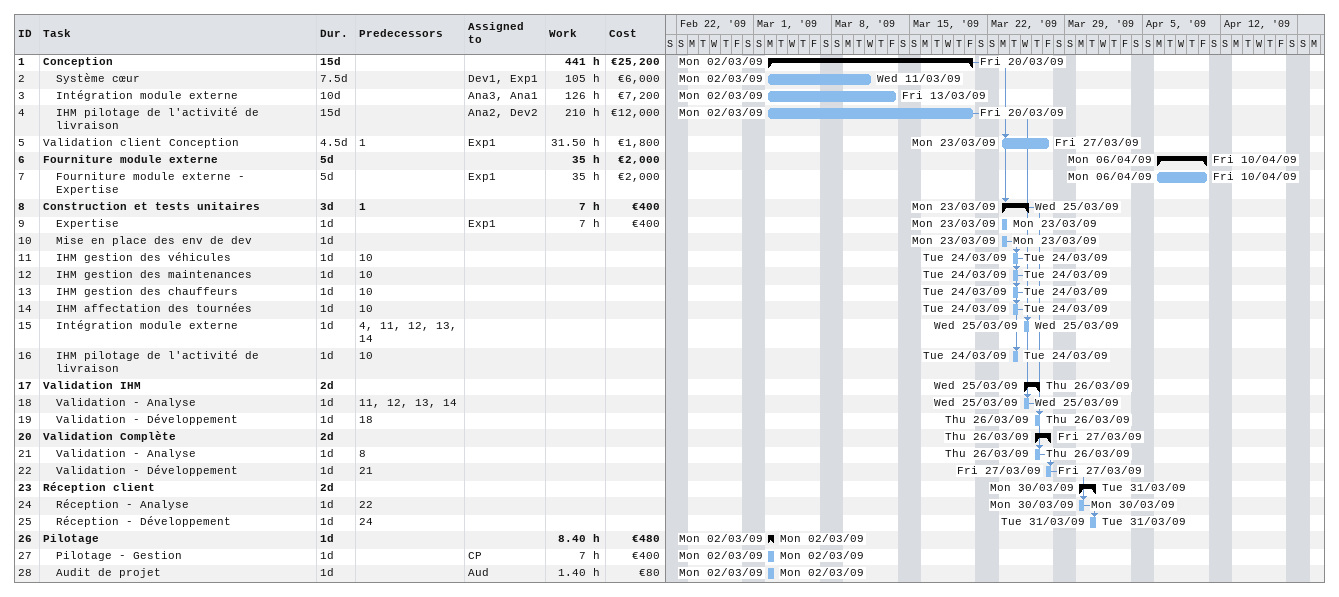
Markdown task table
| ID | Level | Task | Duration | Start | Finish | Predecessors | Resources | Work (h) | Cost (€) |
|---|---|---|---|---|---|---|---|---|---|
| 1 | 1 | **Conception** | 15d | 2009-03-02 | 2009-03-20 |  |  | 441 | 25200 |
| 2 | 2 | Système cœur | 7.5d | 2009-03-02 | 2009-03-11 |  | Dev1, Exp1 | 105 | 6000 |
| 3 | 2 | Intégration module externe | 10d | 2009-03-02 | 2009-03-13 |  | Ana3, Ana1 | 126 | 7200 |
| 4 | 2 | IHM pilotage de l'activité de livraison | 15d | 2009-03-02 | 2009-03-20 |  | Ana2, Dev2 | 210 | 12000 |
| 5 | 1 | Validation client Conception | 4.5d | 2009-03-23 | 2009-03-27 | 1 | Exp1 | 31.50 | 1800 |
| 6 | 1 | **Fourniture module externe** | 5d | 2009-04-06 | 2009-04-10 |  |  | 35 | 2000 |
| 7 | 2 | Fourniture module externe - Expertise | 5d | 2009-04-06 | 2009-04-10 |  | Exp1 | 35 | 2000 |
| 8 | 1 | **Construction et tests unitaires** | 3d | 2009-03-23 | 2009-03-25 | 1 |  | 7 | 400 |
| 9 | 2 | Expertise | 1d | 2009-03-23 | 2009-03-23 |  | Exp1 | 7 | 400 |
| 10 | 2 | Mise en place des env de dev | 1d | 2009-03-23 | 2009-03-23 |  |  |  |  |
| 11 | 2 | IHM gestion des véhicules | 1d | 2009-03-24 | 2009-03-24 | 10 |  |  |  |
| 12 | 2 | IHM gestion des maintenances | 1d | 2009-03-24 | 2009-03-24 | 10 |  |  |  |
| 13 | 2 | IHM gestion des chauffeurs | 1d | 2009-03-24 | 2009-03-24 | 10 |  |  |  |
| 14 | 2 | IHM affectation des tournées | 1d | 2009-03-24 | 2009-03-24 | 10 |  |  |  |
| 15 | 2 | Intégration module externe | 1d | 2009-03-25 | 2009-03-25 | 4, 11, 12, 13, 14 |  |  |  |
| 16 | 2 | IHM pilotage de l'activité de livraison | 1d | 2009-03-24 | 2009-03-24 | 10 |  |  |  |
| 17 | 1 | **Validation IHM** | 2d | 2009-03-25 | 2009-03-26 |  |  |  |  |
| 18 | 2 | Validation - Analyse | 1d | 2009-03-25 | 2009-03-25 | 11, 12, 13, 14 |  |  |  |
| 19 | 2 | Validation - Développement | 1d | 2009-03-26 | 2009-03-26 | 18 |  |  |  |
| 20 | 1 | **Validation Complète** | 2d | 2009-03-26 | 2009-03-27 |  |  |  |  |
| 21 | 2 | Validation - Analyse | 1d | 2009-03-26 | 2009-03-26 | 8 |  |  |  |
| 22 | 2 | Validation - Développement | 1d | 2009-03-27 | 2009-03-27 | 21 |  |  |  |
| 23 | 1 | **Réception client** | 2d | 2009-03-30 | 2009-03-31 |  |  |  |  |
| 24 | 2 | Réception - Analyse | 1d | 2009-03-30 | 2009-03-30 | 22 |  |  |  |
| 25 | 2 | Réception - Développement | 1d | 2009-03-31 | 2009-03-31 | 24 |  |  |  |
| 26 | 1 | **Pilotage** | 1d | 2009-03-02 | 2009-03-02 |  |  | 8.40 | 480 |
| 27 | 2 | Pilotage - Gestion | 1d | 2009-03-02 | 2009-03-02 |  | CP | 7 | 400 |
| 28 | 2 | Audit de projet | 1d | 2009-03-02 | 2009-03-02 |  | Aud | 1.40 | 80 |
